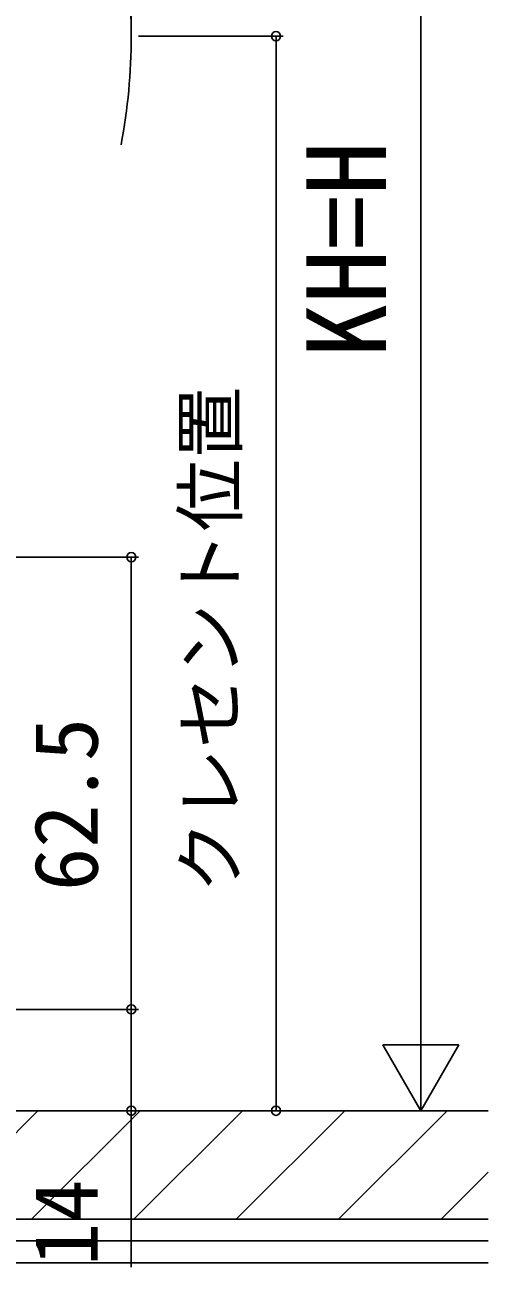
# Model space of a CAD drawing. Units: millimetres, scale not verified. Extents: x -525 to 525, y -780 to 776.
# Drawn here: x -277.5 to -213.5, y 8.5 to 180.2 of the extents above; entities that cross this region are included whole.
import ezdxf
from ezdxf.enums import TextEntityAlignment as Align

# ---------------------------------------------------------------- set-up
doc = ezdxf.new("R2010")
doc.units = ezdxf.units.MM
doc.header["$LTSCALE"] = 4
for name, color, linetype in [('0-4_YKK_12', 2, 'Continuous'), ('0-7_YKK_D', 6, 'Continuous'), ('0-9_YSS_K', 3, 'Continuous'), ('0-A_YSS_KE', 3, 'Continuous')]:
    doc.layers.add(name, color=color, linetype=linetype)
doc.styles.add('ＭＳ ゴシック', font='')
doc.styles.get('ＭＳ ゴシック').set_extended_font_data('MS Gothic')

msp = doc.modelspace()

# ---------------------------------------------------------------- linework, layer by layer
at = {"layer": '0-4_YKK_12'}
msp.add_arc((-342.8, 178.6), 80, 349.19308, 10.80692, dxfattribs=at)
at = {"layer": '0-7_YKK_D'}
for p, q in [((-222.8, 339.6), (-222.8, 40.6)), ((-262.8, 178.6), (-262.8, 249.6)), ((-261.8, 178.6), (-241.8, 178.6)), ((-242.8, 178.6), (-242.8, 30.1)), ((-311.3, 106.6), (-261.8, 106.6)), ((-262.8, 106.6), (-262.8, 44.105)), ((-222.8, 30.1), (-222.8, 48.287)), ((-307.05, 44.105), (-261.8, 44.105)), ((-307.05, 44.105), (-261.8, 44.105)), ((-222.8, 30.1), (-228.05, 39.193)), ((-217.55, 39.193), (-228.05, 39.193)), ((-222.8, 30.1), (-217.55, 39.193))]:
    msp.add_line(p, q, dxfattribs=at)
msp.add_lwpolyline([(-262.8, 44.105), (-262.8, 30.1), (-262.8, 8.482)], dxfattribs=at)
for centre in [(-242.8, 178.6), (-262.8, 106.6), (-262.8, 44.105), (-262.8, 44.105), (-262.8, 30.1), (-242.8, 30.1)]:
    msp.add_circle(centre, 0.637, dxfattribs=at)
at = {"layer": '0-9_YSS_K'}
for p, q in [((-290.721, 15.1), (-275.721, 30.1)), ((-276.579, 15.1), (-261.579, 30.1)), ((-262.437, 15.1), (-247.437, 30.1)), ((-248.295, 15.1), (-233.295, 30.1)), ((-234.152, 15.1), (-219.152, 30.1)), ((-220.01, 15.1), (-213.5, 21.61)), ((-213.5, 12.1), (-385, 12.1)), ((-213.5, 9.1), (-385, 9.1))]:
    msp.add_line(p, q, dxfattribs=at)
at = {"layer": '0-A_YSS_KE'}
msp.add_line((-213.5, 15.1), (-385, 15.1), dxfattribs=at)
msp.add_lwpolyline([(-213.5, 30.1), (-418, 30.1), (-418, 15.1), (-213.5, 15.1)], dxfattribs=at)

# ---------------------------------------------------------------- texts
at = {"layer": '0-7_YKK_D', "style": 'ＭＳ ゴシック'}
for s, height, p in [('KH=H', 11, (-224.3, 134.148)), ('クレセント位置', 7.331, (-246.05, 60.174)), ('62.5', 8.798, (-264.8, 60.455)), ('14', 8.798, (-264.8, 8.641))]:
    msp.add_text(s, height=height, rotation=90, dxfattribs=at).set_placement(p, align=Align.BOTTOM_LEFT)

doc.saveas('drawing.dxf')
